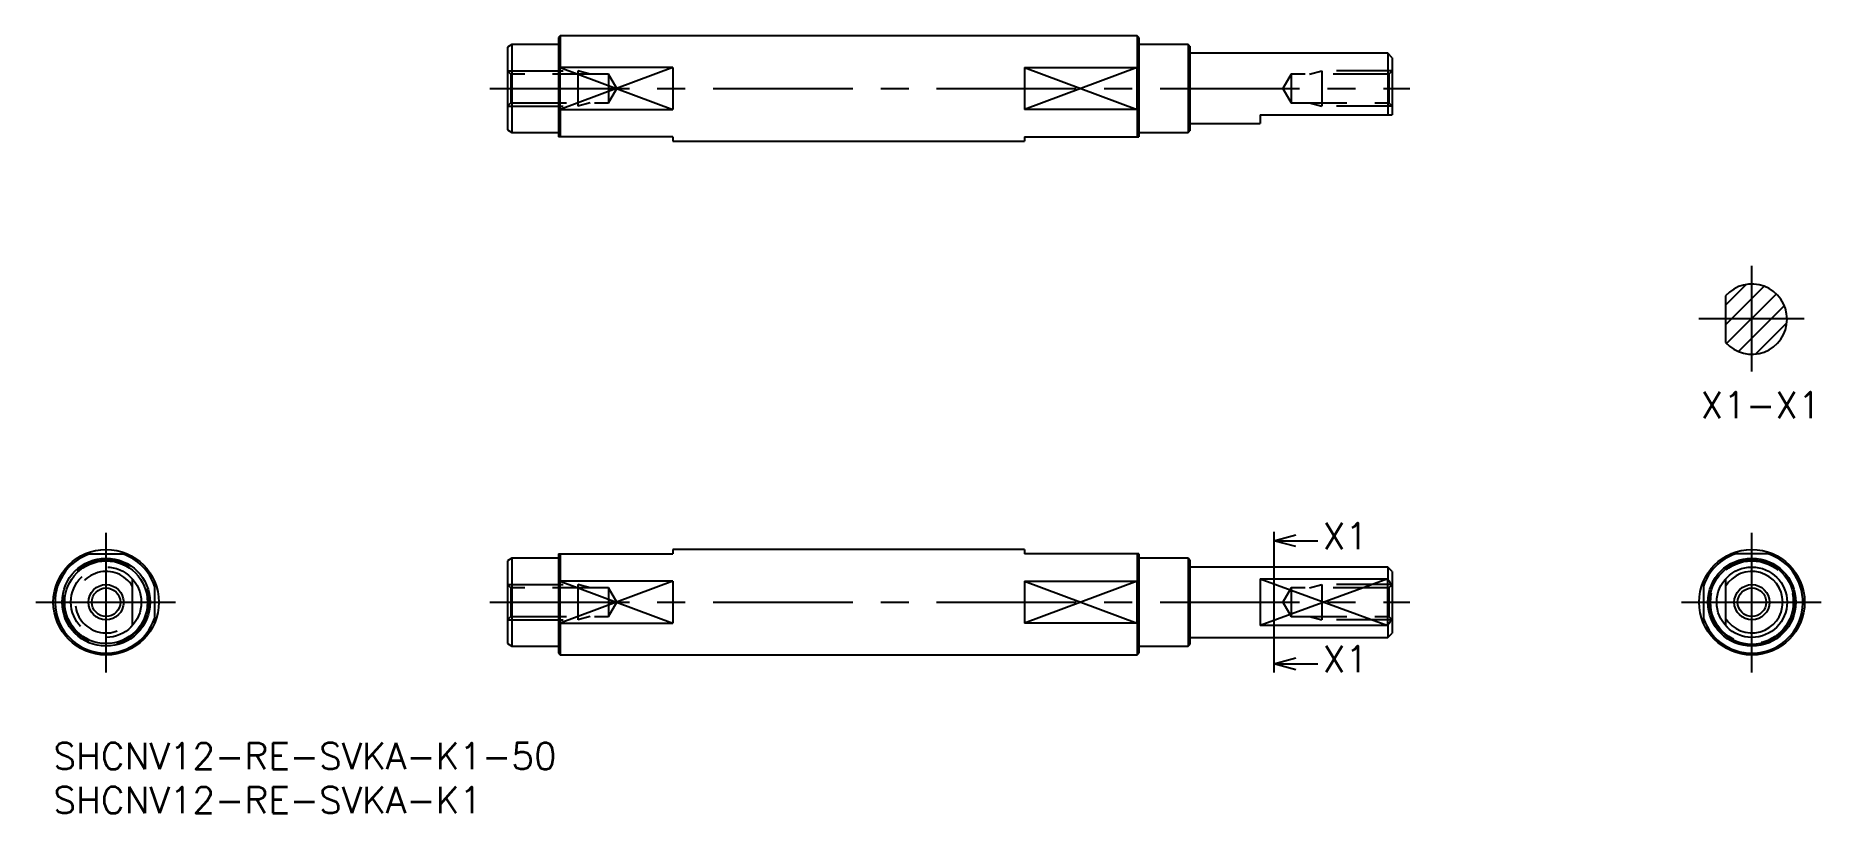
# Model space of a CAD drawing. Extents: x -2 to 201, y -8 to 80.
import ezdxf

# ---------------------------------------------------------------- set-up
doc = ezdxf.new("R2010")
doc.units = 0
doc.header["$LTSCALE"] = 0.5
doc.linetypes.add('CENTER', pattern=[50.8, 31.75, -6.35, 6.35, -6.35])
doc.linetypes.add('DASHED', pattern=[19.05, 12.7, -6.35])
for name, color, linetype in [('MSM_CENTER', 1, 'CENTER'), ('MSM_CONTINUOUS', 7, 'CONTINUOUS'), ('MSM_DASHED', 4, 'DASHED'), ('MSM_NARROW', 5, 'CONTINUOUS'), ('MSM_PART_NUMBER', 7, 'CONTINUOUS')]:
    doc.layers.add(name, color=color, linetype=linetype)
doc.styles.get("Standard").update_dxf_attribs({"font": 'txt.shx', "height": 2, "bigfont": 'bigfont.shx'})

# ---------------------------------------------------------------- blocks, each defined once
blk = doc.blocks.new('*U75')
at = {"layer": 'MSM_PART_NUMBER'}
blk.add_text('SHCNV12-RE-SVKA-K1-50', height=3, dxfattribs=at).set_placement((0, -3))
blk = doc.blocks.new('*U76')
at = {"layer": 'MSM_PART_NUMBER'}
blk.add_text('SHCNV12-RE-SVKA-K1', height=3, dxfattribs=at).set_placement((0, -8))

msp = doc.modelspace()

# ---------------------------------------------------------------- linework, layer by layer
at = {"layer": 'MSM_CENTER'}
for p, q in [((49.62, 74.42), (154.22, 74.42)), ((193.06, 54.24), (193.06, 42.24)), ((199.06, 48.24), (187.06, 48.24)), ((6, 8), (6, 24)), ((193.11, 8), (193.11, 24)), ((138.75, 22), (138.75, 10)), ((-2, 16), (14, 16)), ((49.62, 16), (154.22, 16)), ((185.11, 16), (201.11, 16))]:
    msp.add_line(p, q, dxfattribs=at)
at = {"layer": 'MSM_CONTINUOUS'}
for p, q in [((52.12, 79.42), (51.62, 79.13)), ((57.42, 79.42), (52.12, 79.42)), ((52.12, 79.42), (52.12, 69.42)), ((57.62, 80.42), (57.42, 80.22)), ((57.42, 80.22), (57.42, 68.92)), ((123.22, 80.42), (57.62, 80.42)), ((57.62, 80.42), (57.62, 76.82)), ((123.42, 80.22), (123.22, 80.42)), ((123.22, 80.42), (123.22, 76.82)), ((123.42, 80.22), (123.42, 68.92)), ((129.02, 79.42), (123.42, 79.42)), ((129.22, 79.22), (129.02, 79.42)), ((129.02, 79.42), (129.02, 69.42)), ((129.22, 79.22), (129.22, 69.62)), ((51.62, 79.13), (51.62, 69.71)), ((151.72, 78.42), (129.22, 78.42)), ((152.22, 77.92), (151.72, 78.42)), ((151.72, 78.42), (151.72, 71.42)), ((152.22, 77.92), (152.22, 71.42)), ((70.42, 76.82), (57.62, 76.82)), ((70.42, 76.82), (70.42, 72.02)), ((110.42, 76.82), (110.42, 72.02)), ((110.42, 76.82), (123.22, 76.82)), ((57.62, 72.02), (70.42, 72.02)), ((57.62, 72.02), (57.62, 68.92)), ((123.22, 72.02), (110.42, 72.02)), ((123.22, 72.02), (123.22, 68.92)), ((137.22, 71.42), (152.22, 71.42)), ((137.22, 71.42), (137.22, 70.42)), ((51.62, 69.71), (52.12, 69.42)), ((52.12, 69.42), (57.42, 69.42)), ((123.42, 69.42), (129.02, 69.42)), ((129.02, 69.42), (129.22, 69.62)), ((129.22, 70.42), (137.22, 70.42)), ((70.42, 68.92), (57.42, 68.92)), ((70.42, 68.92), (70.42, 68.42)), ((70.42, 68.42), (110.42, 68.42)), ((110.42, 68.92), (123.42, 68.92)), ((110.42, 68.92), (110.42, 68.42)), ((190.11, 50.84), (190.11, 45.55)), ((3.6, 21.5), (8.4, 21.5)), ((52.12, 21), (51.62, 20.71)), ((51.62, 20.71), (51.62, 11.29)), ((57.42, 21), (52.12, 21)), ((52.12, 21), (52.12, 11)), ((57.42, 21.5), (57.42, 10.2)), ((57.42, 21.5), (70.42, 21.5)), ((57.62, 21.5), (57.62, 18.4)), ((110.42, 22), (70.42, 22)), ((70.42, 22), (70.42, 21.5)), ((110.42, 22), (110.42, 21.5)), ((123.42, 21.5), (110.42, 21.5)), ((123.22, 21.5), (123.22, 18.4)), ((123.42, 21.5), (123.42, 10.2)), ((129.02, 21), (123.42, 21)), ((129.22, 20.8), (129.02, 21)), ((129.02, 21), (129.02, 11)), ((129.22, 20.8), (129.22, 11.2)), ((195.51, 21.5), (190.71, 21.5)), ((11.5, 18.4), (11.5, 13.6)), ((70.42, 18.4), (57.62, 18.4)), ((70.42, 18.4), (70.42, 13.6)), ((110.42, 18.4), (110.42, 13.6)), ((110.42, 18.4), (123.22, 18.4)), ((151.72, 20), (129.22, 20)), ((137.22, 18.65), (137.22, 13.35)), ((137.22, 18.65), (151.72, 18.65)), ((152.22, 19.5), (151.72, 20)), ((151.72, 20), (151.72, 18.65)), ((152.22, 19.5), (152.22, 12.5)), ((187.61, 18.4), (187.61, 13.6)), ((190.11, 18.65), (190.11, 13.35)), ((57.62, 13.6), (70.42, 13.6)), ((57.62, 13.6), (57.62, 10)), ((123.22, 13.6), (110.42, 13.6)), ((123.22, 13.6), (123.22, 10)), ((151.72, 13.35), (137.22, 13.35)), ((151.72, 13.35), (151.72, 12)), ((151.72, 12), (152.22, 12.5)), ((51.62, 11.29), (52.12, 11)), ((52.12, 11), (57.42, 11)), ((57.42, 10.2), (57.62, 10)), ((123.22, 10), (123.42, 10.2)), ((123.42, 11), (129.02, 11)), ((129.02, 11), (129.22, 11.2)), ((129.22, 12), (151.72, 12)), ((57.62, 10), (123.22, 10))]:
    msp.add_line(p, q, dxfattribs=at)
for centre, radius in [((6, 16), 6), ((6, 16), 5), ((6, 16), 4.71), ((193.11, 16), 6), ((193.11, 16), 5), ((193.11, 16), 4.8), ((193.11, 16), 4), ((6, 16), 1.62), ((193.11, 16), 1.62)]:
    msp.add_circle(centre, radius, dxfattribs=at)
for centre, radius, start, end in [((65.17, 73.79), 8.13, 158.1537, 162.325), ((115.68, 73.79), 8.13, 17.675, 21.8463), ((65.17, 75.05), 8.13, 197.6749, 201.8464), ((115.68, 75.05), 8.13, 338.1536, 342.3251), ((193.11, 48.19), 4, 221.4096, 138.5904), ((6, 16), 5.8, 108.5086, 341.4914), ((6, 16), 5.8, 18.5086, 71.4914), ((193.11, 16), 5.8, 198.5086, 71.4914), ((193.11, 16), 5.8, 108.5086, 161.4914), ((65.17, 15.37), 8.13, 158.1537, 162.325), ((115.68, 15.37), 8.13, 17.675, 21.8463), ((144.16, 13.59), 9.09, 27.5848, 33.7627), ((193.11, 16), 3.5, 211.0027, 148.9973), ((65.17, 16.63), 8.13, 197.6749, 201.8464), ((115.68, 16.63), 8.13, 338.1536, 342.3251), ((144.16, 18.41), 9.09, 326.2373, 332.4152)]:
    msp.add_arc(centre, radius, start, end, dxfattribs=at)
at = {"layer": 'MSM_DASHED'}
for p, q in [((52, 76.04), (51.62, 76.42)), ((51.62, 76.42), (59.62, 76.42)), ((63.12, 76.04), (52, 76.04)), ((52, 76.04), (52, 72.8)), ((57.62, 72.02), (57.62, 76.82)), ((61.02, 76.04), (59.62, 76.42)), ((59.62, 76.42), (59.62, 72.42)), ((63.12, 76.04), (63.12, 72.8)), ((64.06, 74.42), (63.12, 76.04)), ((123.22, 72.02), (123.22, 76.82)), ((140.72, 76.04), (139.79, 74.42)), ((140.72, 76.04), (140.72, 72.8)), ((151.85, 76.04), (140.72, 76.04)), ((142.82, 76.04), (144.22, 76.42)), ((152.22, 76.42), (144.22, 76.42)), ((144.22, 76.42), (144.22, 72.42)), ((152.22, 76.42), (151.85, 76.04)), ((151.85, 76.04), (151.85, 72.8)), ((63.12, 72.8), (64.06, 74.42)), ((139.79, 74.42), (140.72, 72.8)), ((51.62, 72.42), (52, 72.8)), ((51.62, 72.42), (59.62, 72.42)), ((52, 72.8), (63.12, 72.8)), ((61.02, 72.8), (59.62, 72.42)), ((140.72, 72.8), (151.85, 72.8)), ((142.82, 72.8), (144.22, 72.42)), ((152.22, 72.42), (144.22, 72.42)), ((151.85, 72.8), (152.22, 72.42)), ((9, 13.35), (9, 18.65)), ((57.62, 13.6), (57.62, 18.4)), ((123.22, 13.6), (123.22, 18.4)), ((151.72, 13.35), (151.72, 18.65)), ((52, 17.62), (51.62, 18)), ((51.62, 18), (59.62, 18)), ((63.12, 17.62), (52, 17.62)), ((52, 17.62), (52, 14.38)), ((61.02, 17.62), (59.62, 18)), ((59.62, 18), (59.62, 14)), ((64.06, 16), (63.12, 17.62)), ((63.12, 17.62), (63.12, 14.38)), ((140.72, 17.62), (139.79, 16)), ((151.85, 17.62), (140.72, 17.62)), ((140.72, 17.62), (140.72, 14.38)), ((142.82, 17.62), (144.22, 18)), ((152.22, 18), (144.22, 18)), ((144.22, 18), (144.22, 14)), ((152.22, 18), (151.85, 17.62)), ((151.85, 17.62), (151.85, 14.38)), ((51.62, 14), (52, 14.38)), ((52, 14.38), (63.12, 14.38)), ((61.02, 14.38), (59.62, 14)), ((63.12, 14.38), (64.06, 16)), ((139.79, 16), (140.72, 14.38)), ((140.72, 14.38), (151.85, 14.38)), ((142.82, 14.38), (144.22, 14)), ((151.85, 14.38), (152.22, 14)), ((51.62, 14), (59.62, 14)), ((152.22, 14), (144.22, 14))]:
    msp.add_line(p, q, dxfattribs=at)
for centre, radius in [((6, 16), 4.8), ((193.11, 16), 4.71), ((6, 16), 4)]:
    msp.add_circle(centre, radius, dxfattribs=at)
msp.add_arc((6, 16), 3.5, 31.0027, 328.9973, dxfattribs=at)
at = {"layer": 'MSM_NARROW'}
for p, q in [((70.42, 76.82), (57.62, 72.02)), ((57.62, 76.82), (70.42, 72.02)), ((123.22, 76.82), (110.42, 72.02)), ((110.42, 76.82), (123.22, 72.02)), ((190.11, 49.78), (192.47, 52.14)), ((190.11, 47.54), (194.51, 51.94)), ((190.24, 45.42), (195.89, 51.07)), ((191.57, 44.5), (196.8, 49.74)), ((193.53, 44.22), (197.08, 47.77)), ((57.62, 18.4), (70.42, 13.6)), ((70.42, 18.4), (57.62, 13.6)), ((123.22, 18.4), (110.42, 13.6)), ((110.42, 18.4), (123.22, 13.6)), ((137.22, 18.65), (151.72, 13.35)), ((151.72, 18.65), (137.22, 13.35))]:
    msp.add_line(p, q, dxfattribs=at)
for centre in [(6, 16), (193.11, 16)]:
    msp.add_circle(centre, 2, dxfattribs=at)
at = {"layer": 'MSM_PART_NUMBER'}
for p, q in [((138.75, 24), (138.75, 22)), ((138.75, 23), (141.25, 23.67)), ((141.25, 22.33), (138.75, 23)), ((138.75, 23), (143.75, 23)), ((138.75, 10), (138.75, 8)), ((138.75, 9), (141.25, 9.67)), ((141.25, 8.33), (138.75, 9)), ((138.75, 9), (143.75, 9))]:
    msp.add_line(p, q, dxfattribs=at)

# ---------------------------------------------------------------- block references
at = {"layer": 'MSM_CONTINUOUS'}
for name in ['*U75', '*U76']:
    msp.add_blockref(name, (0, 0), dxfattribs=at)

# ---------------------------------------------------------------- texts
at = {"layer": 'MSM_PART_NUMBER'}
for s, p in [('X1-X1', (187.29, 36.92)), ('X1', (144.34, 22.04)), ('X1', (144.34, 8.04))]:
    msp.add_text(s, height=3, rotation=360, dxfattribs=at).set_placement(p)

doc.saveas('drawing.dxf')
